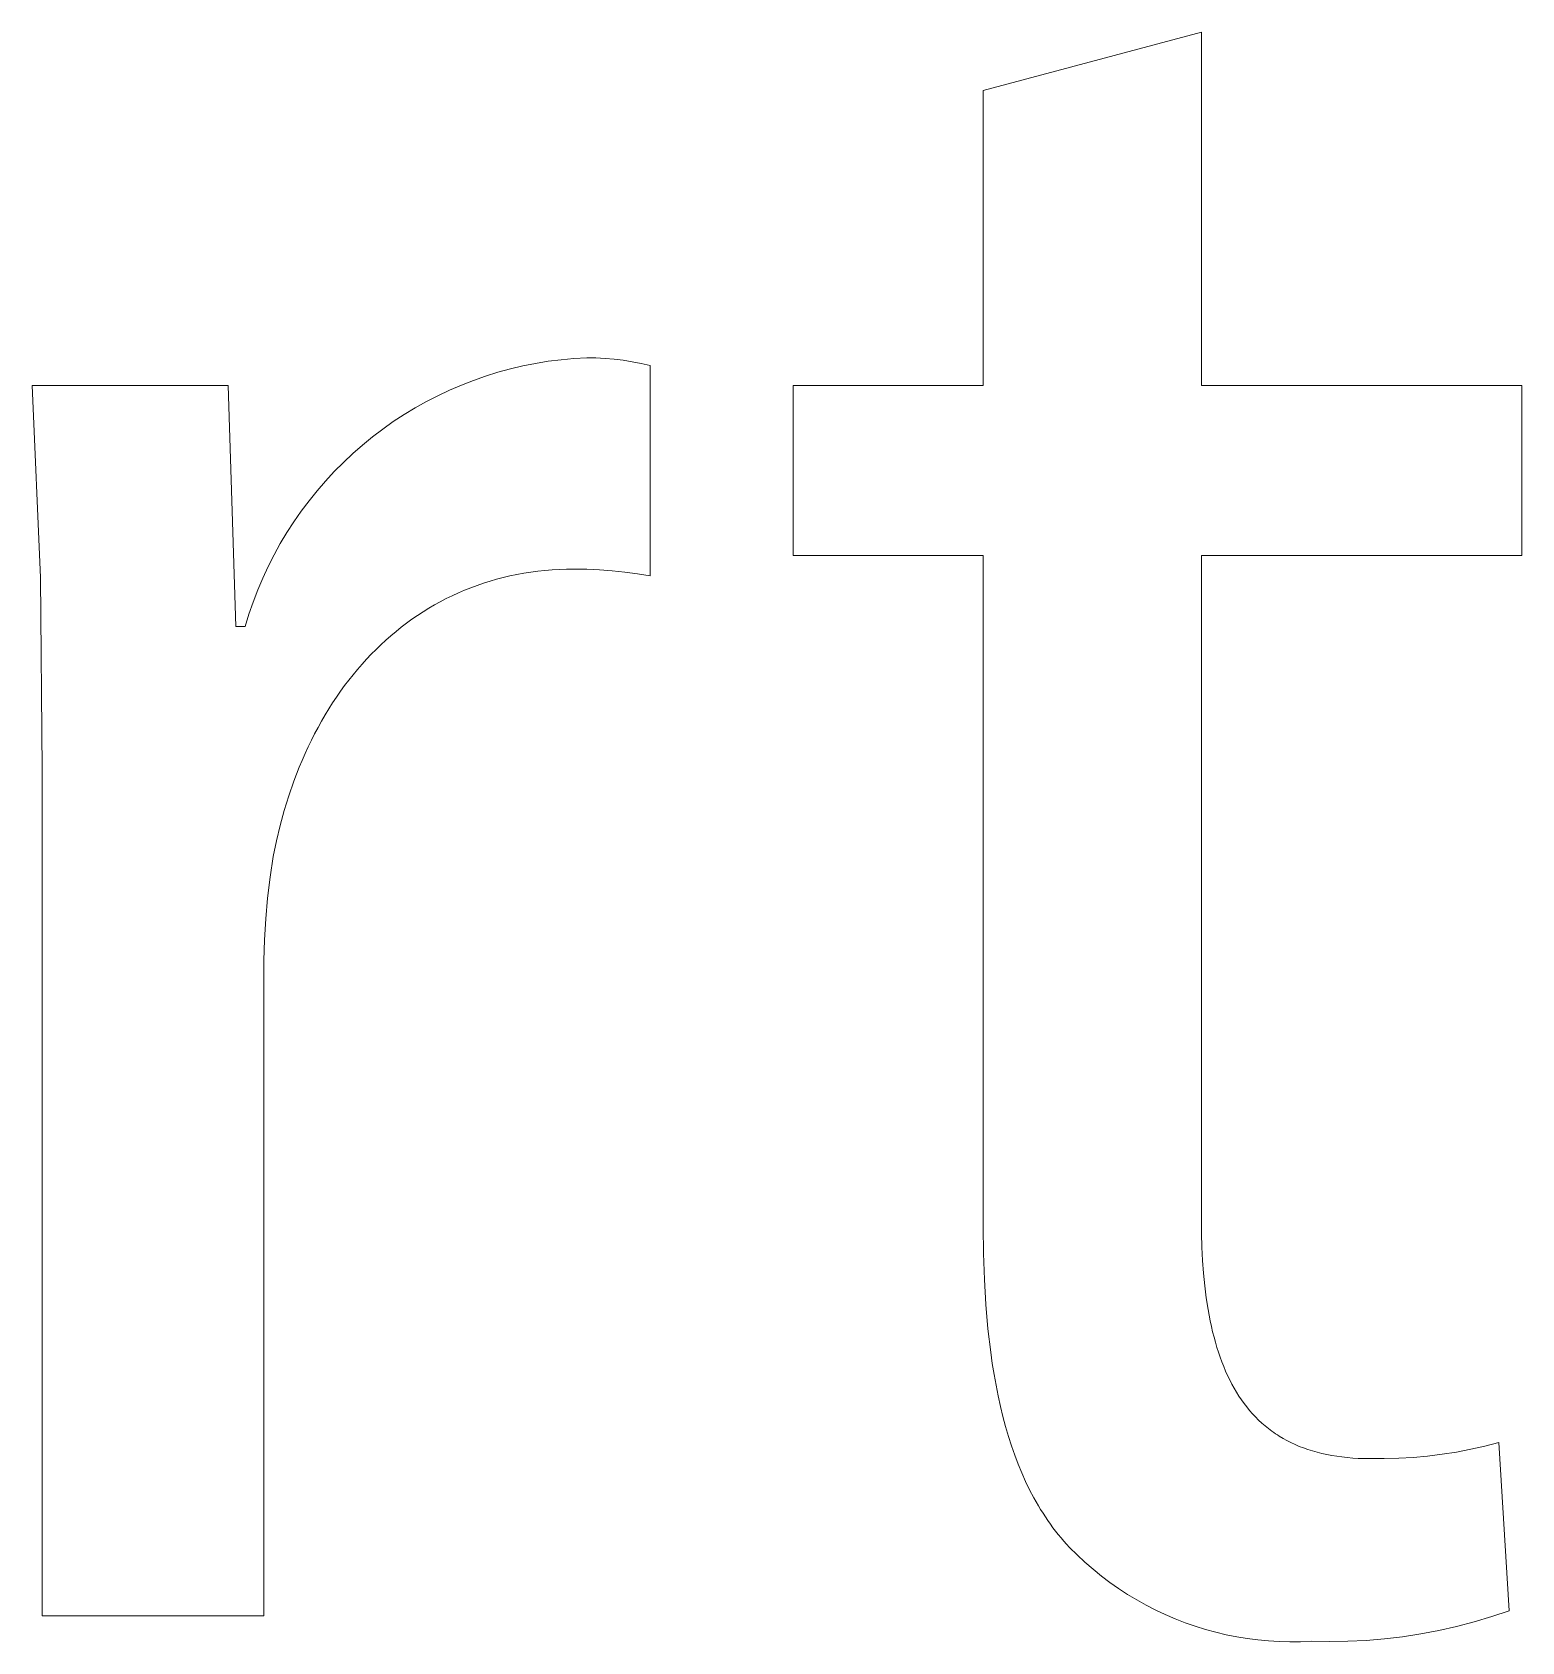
# Model space of a CAD drawing. Header units: millimetres. Extents: x -1576 to 3664, y -445 to 3215.
# Drawn here: x 2314.31 to 2345.05, y -358.16 to -324.94 of the extents above; entities that cross this region are included whole.
import ezdxf

# ---------------------------------------------------------------- set-up
doc = ezdxf.new("R2010")
doc.units = ezdxf.units.MM
doc.header["$MEASUREMENT"] = 0
doc.layers.add('Domyślny', color=7, linetype='Continuous', true_color=0x000000)

msp = doc.modelspace()

# ---------------------------------------------------------------- linework, layer by layer
at = {"layer": 'Domyślny', "color": 18, "lineweight": 15, "true_color": 0x000000}
for p, q in [((2333.939, -326.146), (2338.441, -324.942)), ((2338.441, -324.942), (2338.441, -332.236)), ((2333.939, -332.236), (2333.939, -326.146)), ((2324.177, -331.891), (2324.436, -331.829)), ((2324.436, -331.829), (2324.697, -331.777)), ((2324.697, -331.777), (2324.959, -331.734)), ((2324.959, -331.734), (2325.223, -331.7)), ((2325.223, -331.7), (2325.488, -331.675)), ((2325.488, -331.675), (2325.754, -331.66)), ((2325.754, -331.66), (2325.943, -331.664)), ((2325.943, -331.664), (2326.131, -331.674)), ((2326.131, -331.674), (2326.319, -331.691)), ((2326.319, -331.691), (2326.507, -331.713)), ((2326.507, -331.713), (2326.693, -331.742)), ((2326.693, -331.742), (2326.879, -331.776)), ((2326.879, -331.776), (2327.063, -331.817)), ((2327.063, -331.817), (2327.063, -336.161)), ((2323.166, -332.225), (2323.414, -332.128)), ((2323.414, -332.128), (2323.666, -332.04)), ((2323.666, -332.04), (2323.92, -331.961)), ((2323.92, -331.961), (2324.177, -331.891)), ((2314.478, -336.195), (2314.308, -332.236)), ((2314.308, -332.236), (2318.356, -332.236)), ((2318.356, -332.236), (2318.513, -337.208)), ((2322.444, -332.565), (2322.681, -332.443)), ((2322.681, -332.443), (2322.922, -332.33)), ((2322.922, -332.33), (2323.166, -332.225)), ((2330.013, -335.743), (2330.013, -332.236)), ((2330.013, -332.236), (2333.939, -332.236)), ((2338.441, -332.236), (2345.054, -332.236)), ((2345.054, -332.236), (2345.054, -335.743)), ((2321.762, -332.979), (2321.984, -332.833)), ((2321.984, -332.833), (2322.212, -332.695)), ((2322.212, -332.695), (2322.444, -332.565)), ((2321.332, -333.294), (2321.544, -333.133)), ((2321.544, -333.133), (2321.762, -332.979)), ((2320.925, -333.637), (2321.126, -333.462)), ((2321.126, -333.462), (2321.332, -333.294)), ((2320.544, -334.008), (2320.731, -333.82)), ((2320.731, -333.82), (2320.925, -333.637)), ((2320.363, -334.204), (2320.544, -334.008)), ((2320.022, -334.612), (2320.189, -334.405)), ((2320.189, -334.405), (2320.363, -334.204)), ((2319.71, -335.044), (2319.862, -334.826)), ((2319.862, -334.826), (2320.022, -334.612)), ((2319.565, -335.268), (2319.71, -335.044)), ((2319.429, -335.496), (2319.565, -335.268)), ((2319.18, -335.967), (2319.3, -335.729)), ((2319.3, -335.729), (2319.429, -335.496)), ((2333.939, -335.743), (2330.013, -335.743)), ((2333.939, -349.597), (2333.939, -335.743)), ((2345.054, -335.743), (2338.441, -335.743)), ((2338.441, -335.743), (2338.441, -349.44)), ((2319.068, -336.208), (2319.18, -335.967)), ((2324.311, -336.134), (2324.17, -336.163)), ((2324.453, -336.108), (2324.311, -336.134)), ((2324.597, -336.085), (2324.453, -336.108)), ((2324.742, -336.066), (2324.597, -336.085)), ((2324.889, -336.05), (2324.742, -336.066)), ((2325.038, -336.038), (2324.889, -336.05)), ((2325.188, -336.029), (2325.038, -336.038)), ((2325.339, -336.024), (2325.188, -336.029)), ((2325.492, -336.022), (2325.339, -336.024)), ((2325.756, -336.025), (2325.492, -336.022)), ((2326.019, -336.036), (2325.756, -336.025)), ((2326.281, -336.055), (2326.019, -336.036)), ((2326.543, -336.082), (2326.281, -336.055)), ((2326.803, -336.118), (2326.543, -336.082)), ((2327.063, -336.161), (2326.803, -336.118)), ((2314.517, -340.157), (2314.478, -336.195)), ((2318.869, -336.702), (2318.964, -336.453)), ((2318.964, -336.453), (2319.068, -336.208)), ((2323.231, -336.458), (2323.104, -336.513)), ((2323.36, -336.406), (2323.231, -336.458)), ((2323.491, -336.358), (2323.36, -336.406)), ((2323.624, -336.313), (2323.491, -336.358)), ((2323.758, -336.27), (2323.624, -336.313)), ((2323.894, -336.231), (2323.758, -336.27)), ((2324.031, -336.195), (2323.894, -336.231)), ((2324.17, -336.163), (2324.031, -336.195)), ((2318.782, -336.954), (2318.869, -336.702)), ((2322.611, -336.762), (2322.492, -336.831)), ((2322.732, -336.695), (2322.611, -336.762)), ((2322.854, -336.631), (2322.732, -336.695)), ((2322.978, -336.571), (2322.854, -336.631)), ((2323.104, -336.513), (2322.978, -336.571)), ((2318.705, -337.208), (2318.782, -336.954)), ((2322.035, -337.138), (2321.926, -337.221)), ((2322.147, -337.057), (2322.035, -337.138)), ((2322.26, -336.979), (2322.147, -337.057)), ((2322.375, -336.904), (2322.26, -336.979)), ((2322.492, -336.831), (2322.375, -336.904)), ((2318.513, -337.208), (2318.705, -337.208)), ((2321.712, -337.397), (2321.608, -337.488)), ((2321.818, -337.308), (2321.712, -337.397)), ((2321.926, -337.221), (2321.818, -337.308)), ((2321.307, -337.779), (2321.21, -337.881)), ((2321.405, -337.68), (2321.307, -337.779)), ((2321.505, -337.583), (2321.405, -337.68)), ((2321.608, -337.488), (2321.505, -337.583)), ((2321.023, -338.092), (2320.932, -338.202)), ((2321.116, -337.985), (2321.023, -338.092)), ((2321.21, -337.881), (2321.116, -337.985)), ((2320.757, -338.427), (2320.673, -338.544)), ((2320.844, -338.313), (2320.757, -338.427)), ((2320.932, -338.202), (2320.844, -338.313)), ((2320.509, -338.784), (2320.431, -338.907)), ((2320.59, -338.663), (2320.509, -338.784)), ((2320.673, -338.544), (2320.59, -338.663)), ((2320.355, -339.032), (2320.28, -339.16)), ((2320.431, -338.907), (2320.355, -339.032)), ((2320.138, -339.421), (2320.07, -339.555)), ((2320.208, -339.29), (2320.138, -339.421)), ((2320.28, -339.16), (2320.208, -339.29)), ((2320.004, -339.691), (2319.94, -339.829)), ((2320.07, -339.555), (2320.004, -339.691)), ((2319.819, -340.111), (2319.762, -340.255)), ((2319.878, -339.969), (2319.819, -340.111)), ((2319.94, -339.829), (2319.878, -339.969)), ((2314.517, -357.624), (2314.517, -340.157)), ((2319.707, -340.401), (2319.603, -340.698)), ((2319.762, -340.255), (2319.707, -340.401)), ((2319.603, -340.698), (2319.509, -341.002)), ((2319.509, -341.002), (2319.424, -341.313)), ((2319.424, -341.313), (2319.348, -341.63)), ((2319.348, -341.63), (2319.281, -341.955)), ((2319.281, -341.955), (2319.218, -342.381)), ((2319.218, -342.381), (2319.167, -342.81)), ((2319.167, -342.81), (2319.129, -343.239)), ((2319.129, -343.239), (2319.103, -343.67)), ((2319.103, -343.67), (2319.089, -344.101)), ((2319.089, -344.101), (2319.089, -357.624)), ((2338.441, -349.44), (2338.444, -349.731)), ((2333.945, -350.148), (2333.939, -349.597)), ((2338.444, -349.731), (2338.452, -350.013)), ((2338.452, -350.013), (2338.466, -350.288)), ((2333.963, -350.682), (2333.945, -350.148)), ((2338.466, -350.288), (2338.485, -350.554)), ((2333.993, -351.199), (2333.963, -350.682)), ((2338.485, -350.554), (2338.511, -350.812)), ((2338.511, -350.812), (2338.542, -351.062)), ((2338.542, -351.062), (2338.579, -351.304)), ((2334.036, -351.698), (2333.993, -351.199)), ((2338.579, -351.304), (2338.623, -351.537)), ((2334.092, -352.179), (2334.036, -351.698)), ((2338.623, -351.537), (2338.647, -351.65)), ((2338.647, -351.65), (2338.673, -351.761)), ((2338.673, -351.761), (2338.701, -351.87)), ((2338.701, -351.87), (2338.73, -351.977)), ((2338.73, -351.977), (2338.761, -352.082)), ((2338.761, -352.082), (2338.793, -352.184)), ((2334.125, -352.413), (2334.092, -352.179)), ((2334.162, -352.642), (2334.125, -352.413)), ((2338.793, -352.184), (2338.828, -352.285)), ((2338.828, -352.285), (2338.864, -352.383)), ((2338.864, -352.383), (2338.901, -352.479)), ((2334.202, -352.866), (2334.162, -352.642)), ((2338.901, -352.479), (2338.941, -352.572)), ((2338.941, -352.572), (2338.982, -352.664)), ((2338.982, -352.664), (2339.025, -352.753)), ((2339.025, -352.753), (2339.07, -352.84)), ((2334.246, -353.086), (2334.202, -352.866)), ((2334.294, -353.302), (2334.246, -353.086)), ((2339.07, -352.84), (2339.117, -352.924)), ((2339.117, -352.924), (2339.165, -353.007)), ((2339.165, -353.007), (2339.216, -353.087)), ((2339.216, -353.087), (2339.268, -353.165)), ((2334.345, -353.512), (2334.294, -353.302)), ((2339.268, -353.165), (2339.322, -353.24)), ((2339.322, -353.24), (2339.378, -353.313)), ((2339.378, -353.313), (2339.436, -353.384)), ((2339.436, -353.384), (2339.496, -353.453)), ((2334.4, -353.718), (2334.345, -353.512)), ((2334.459, -353.919), (2334.4, -353.718)), ((2339.496, -353.453), (2339.558, -353.519)), ((2339.558, -353.519), (2339.622, -353.582)), ((2339.622, -353.582), (2339.688, -353.644)), ((2339.688, -353.644), (2339.756, -353.703)), ((2339.756, -353.703), (2339.79, -353.731)), ((2339.79, -353.731), (2339.826, -353.759)), ((2339.826, -353.759), (2339.861, -353.787)), ((2334.522, -354.115), (2334.459, -353.919)), ((2339.861, -353.787), (2339.898, -353.814)), ((2339.898, -353.814), (2339.934, -353.84)), ((2339.934, -353.84), (2339.972, -353.865)), ((2339.972, -353.865), (2340.009, -353.89)), ((2340.009, -353.89), (2340.048, -353.915)), ((2340.048, -353.915), (2340.126, -353.962)), ((2340.126, -353.962), (2340.206, -354.006)), ((2340.206, -354.006), (2340.289, -354.048)), ((2340.289, -354.048), (2340.374, -354.088)), ((2340.374, -354.088), (2340.46, -354.125)), ((2344.293, -354.121), (2344.583, -354.047)), ((2344.583, -354.047), (2344.793, -357.519)), ((2334.589, -354.306), (2334.522, -354.115)), ((2334.659, -354.493), (2334.589, -354.306)), ((2340.46, -354.125), (2340.549, -354.159)), ((2340.549, -354.159), (2340.641, -354.192)), ((2340.641, -354.192), (2340.734, -354.221)), ((2340.734, -354.221), (2340.83, -354.248)), ((2340.83, -354.248), (2340.928, -354.273)), ((2340.928, -354.273), (2341.028, -354.295)), ((2341.028, -354.295), (2341.13, -354.314)), ((2341.13, -354.314), (2341.235, -354.331)), ((2341.235, -354.331), (2341.342, -354.345)), ((2341.342, -354.345), (2341.452, -354.357)), ((2341.452, -354.357), (2341.564, -354.366)), ((2341.564, -354.366), (2341.678, -354.373)), ((2341.678, -354.373), (2341.795, -354.377)), ((2341.795, -354.377), (2341.914, -354.378)), ((2341.914, -354.378), (2342.214, -354.379)), ((2342.214, -354.379), (2342.513, -354.371)), ((2342.513, -354.371), (2342.813, -354.353)), ((2342.813, -354.353), (2343.111, -354.326)), ((2343.111, -354.326), (2343.409, -354.289)), ((2343.409, -354.289), (2343.705, -354.242)), ((2343.705, -354.242), (2344, -354.186)), ((2344, -354.186), (2344.293, -354.121)), ((2334.734, -354.674), (2334.659, -354.493)), ((2334.813, -354.851), (2334.734, -354.674)), ((2334.896, -355.022), (2334.813, -354.851)), ((2334.984, -355.189), (2334.896, -355.022)), ((2335.076, -355.35), (2334.984, -355.189)), ((2335.123, -355.429), (2335.076, -355.35)), ((2335.172, -355.507), (2335.123, -355.429)), ((2335.221, -355.583), (2335.172, -355.507)), ((2335.272, -355.658), (2335.221, -355.583)), ((2335.324, -355.731), (2335.272, -355.658)), ((2335.377, -355.804), (2335.324, -355.731)), ((2335.431, -355.875), (2335.377, -355.804)), ((2335.486, -355.944), (2335.431, -355.875)), ((2335.543, -356.013), (2335.486, -355.944)), ((2335.601, -356.08), (2335.543, -356.013)), ((2335.659, -356.146), (2335.601, -356.08)), ((2335.719, -356.21), (2335.659, -356.146)), ((2335.876, -356.366), (2335.719, -356.21)), ((2336.037, -356.517), (2335.876, -356.366)), ((2336.204, -356.662), (2336.037, -356.517)), ((2336.376, -356.801), (2336.204, -356.662)), ((2336.552, -356.934), (2336.376, -356.801)), ((2336.733, -357.061), (2336.552, -356.934)), ((2336.918, -357.181), (2336.733, -357.061)), ((2337.107, -357.296), (2336.918, -357.181)), ((2337.3, -357.403), (2337.107, -357.296)), ((2337.497, -357.504), (2337.3, -357.403)), ((2319.089, -357.624), (2314.517, -357.624)), ((2337.696, -357.598), (2337.497, -357.504)), ((2337.899, -357.685), (2337.696, -357.598)), ((2338.105, -357.765), (2337.899, -357.685)), ((2344.435, -357.639), (2344.073, -357.748)), ((2344.793, -357.519), (2344.435, -357.639)), ((2338.314, -357.837), (2338.105, -357.765)), ((2338.525, -357.903), (2338.314, -357.837)), ((2338.738, -357.961), (2338.525, -357.903)), ((2338.953, -358.012), (2338.738, -357.961)), ((2339.17, -358.055), (2338.953, -358.012)), ((2339.388, -358.091), (2339.17, -358.055)), ((2342.594, -358.054), (2342.219, -358.099)), ((2342.967, -357.997), (2342.594, -358.054)), ((2343.339, -357.926), (2342.967, -357.997)), ((2343.707, -357.843), (2343.339, -357.926)), ((2344.073, -357.748), (2343.707, -357.843)), ((2339.607, -358.12), (2339.388, -358.091)), ((2339.827, -358.14), (2339.607, -358.12)), ((2340.047, -358.153), (2339.827, -358.14)), ((2340.268, -358.159), (2340.047, -358.153)), ((2340.489, -358.157), (2340.268, -358.159)), ((2340.71, -358.147), (2340.489, -358.157)), ((2341.087, -358.154), (2340.71, -358.147)), ((2341.465, -358.149), (2341.087, -358.154)), ((2341.842, -358.13), (2341.465, -358.149)), ((2342.219, -358.099), (2341.842, -358.13))]:
    msp.add_line(p, q, dxfattribs=at)

doc.saveas('drawing.dxf')
